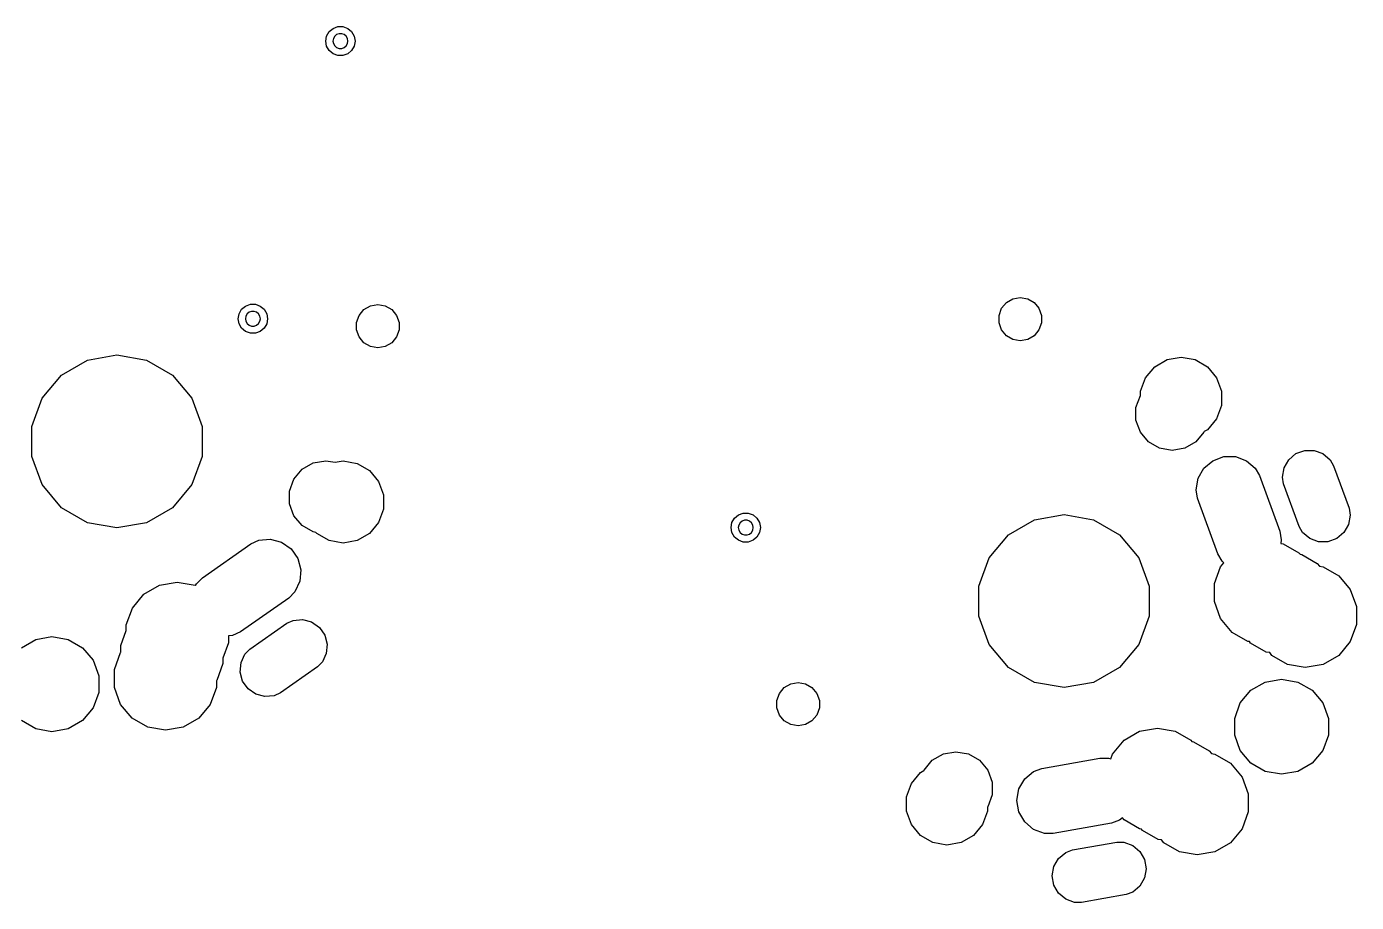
# Model space of a CAD drawing. Extents: x 61 to 195, y -144 to -65.
# Drawn here: x 155.38 to 186.62, y -143.57 to -123.01 of the extents above; entities that cross this region are included whole.
import ezdxf

# ---------------------------------------------------------------- set-up
doc = ezdxf.new("R2010")
doc.units = 0
doc.header["$MEASUREMENT"] = 0
doc.layers.add('BLACK', color=7, linetype='CONTINUOUS')

msp = doc.modelspace()

# ---------------------------------------------------------------- linework, layer by layer
at = {"layer": 'BLACK', "linetype": 'CONTINUOUS'}
for p, q in [((162.486, -123.128), (162.577, -123.051)), ((162.577, -123.051), (162.69, -123.01)), ((162.69, -123.01), (162.81, -123.01)), ((162.81, -123.01), (162.922, -123.051)), ((162.922, -123.051), (163.014, -123.128)), ((162.405, -123.35), (162.426, -123.232)), ((162.426, -123.468), (162.405, -123.35)), ((162.426, -123.232), (162.486, -123.128)), ((162.586, -123.29), (162.575, -123.35)), ((162.575, -123.35), (162.586, -123.41)), ((162.616, -123.238), (162.586, -123.29)), ((162.662, -123.198), (162.616, -123.238)), ((162.72, -123.178), (162.662, -123.198)), ((162.78, -123.178), (162.72, -123.178)), ((162.838, -123.198), (162.78, -123.178)), ((162.884, -123.238), (162.838, -123.198)), ((162.914, -123.29), (162.884, -123.238)), ((162.925, -123.35), (162.914, -123.29)), ((162.914, -123.41), (162.925, -123.35)), ((163.014, -123.128), (163.074, -123.232)), ((163.074, -123.232), (163.095, -123.35)), ((163.095, -123.35), (163.074, -123.468)), ((162.486, -123.572), (162.426, -123.468)), ((162.577, -123.649), (162.486, -123.572)), ((162.69, -123.69), (162.577, -123.649)), ((162.586, -123.41), (162.616, -123.462)), ((162.616, -123.462), (162.662, -123.502)), ((162.662, -123.502), (162.72, -123.522)), ((162.81, -123.69), (162.69, -123.69)), ((162.72, -123.522), (162.78, -123.522)), ((162.78, -123.522), (162.838, -123.502)), ((162.922, -123.649), (162.81, -123.69)), ((162.838, -123.502), (162.884, -123.462)), ((162.884, -123.462), (162.914, -123.41)), ((163.014, -123.572), (162.922, -123.649)), ((163.074, -123.468), (163.014, -123.572)), ((160.37, -129.751), (160.43, -129.648)), ((160.43, -129.648), (160.522, -129.571)), ((160.522, -129.571), (160.635, -129.53)), ((160.635, -129.53), (160.754, -129.53)), ((160.754, -129.53), (160.867, -129.571)), ((160.867, -129.571), (160.959, -129.648)), ((160.959, -129.648), (161.019, -129.751)), ((163.303, -129.655), (163.456, -129.567)), ((163.456, -129.567), (163.629, -129.536)), ((163.629, -129.536), (163.803, -129.567)), ((163.803, -129.567), (163.956, -129.655)), ((178.223, -129.791), (178.283, -129.625)), ((178.283, -129.625), (178.396, -129.49)), ((178.396, -129.49), (178.549, -129.402)), ((178.549, -129.402), (178.723, -129.372)), ((178.723, -129.372), (178.896, -129.402)), ((178.896, -129.402), (179.049, -129.49)), ((179.049, -129.49), (179.162, -129.625)), ((179.162, -129.625), (179.223, -129.791)), ((160.35, -129.869), (160.37, -129.751)), ((160.37, -129.987), (160.35, -129.869)), ((160.53, -129.809), (160.52, -129.869)), ((160.52, -129.869), (160.53, -129.929)), ((160.56, -129.757), (160.53, -129.809)), ((160.53, -129.929), (160.56, -129.982)), ((160.607, -129.718), (160.56, -129.757)), ((160.664, -129.697), (160.607, -129.718)), ((160.725, -129.697), (160.664, -129.697)), ((160.782, -129.718), (160.725, -129.697)), ((160.829, -129.757), (160.782, -129.718)), ((160.859, -129.809), (160.829, -129.757)), ((160.829, -129.982), (160.859, -129.929)), ((160.87, -129.869), (160.859, -129.809)), ((160.859, -129.929), (160.87, -129.869)), ((161.019, -129.751), (161.04, -129.869)), ((161.04, -129.869), (161.019, -129.987)), ((163.129, -129.956), (163.189, -129.79)), ((163.129, -130.132), (163.129, -129.956)), ((163.189, -129.79), (163.303, -129.655)), ((163.956, -129.655), (164.069, -129.79)), ((164.069, -129.79), (164.129, -129.956)), ((164.129, -129.956), (164.129, -130.132)), ((178.223, -129.968), (178.223, -129.791)), ((179.223, -129.791), (179.223, -129.968)), ((160.43, -130.091), (160.37, -129.987)), ((160.522, -130.168), (160.43, -130.091)), ((160.635, -130.209), (160.522, -130.168)), ((160.56, -129.982), (160.607, -130.021)), ((160.607, -130.021), (160.664, -130.042)), ((160.754, -130.209), (160.635, -130.209)), ((160.664, -130.042), (160.725, -130.042)), ((160.725, -130.042), (160.782, -130.021)), ((160.867, -130.168), (160.754, -130.209)), ((160.782, -130.021), (160.829, -129.982)), ((160.959, -130.091), (160.867, -130.168)), ((161.019, -129.987), (160.959, -130.091)), ((163.189, -130.298), (163.129, -130.132)), ((164.129, -130.132), (164.069, -130.298)), ((178.283, -130.133), (178.223, -129.968)), ((178.396, -130.268), (178.283, -130.133)), ((178.549, -130.356), (178.396, -130.268)), ((179.049, -130.268), (178.896, -130.356)), ((179.162, -130.133), (179.049, -130.268)), ((179.223, -129.968), (179.162, -130.133)), ((163.303, -130.433), (163.189, -130.298)), ((163.456, -130.521), (163.303, -130.433)), ((163.629, -130.552), (163.456, -130.521)), ((163.803, -130.521), (163.629, -130.552)), ((163.956, -130.433), (163.803, -130.521)), ((164.069, -130.298), (163.956, -130.433)), ((178.723, -130.387), (178.549, -130.356)), ((178.896, -130.356), (178.723, -130.387)), ((156.195, -131.194), (156.805, -130.842)), ((156.805, -130.842), (157.5, -130.719)), ((157.5, -130.719), (158.195, -130.842)), ((158.195, -130.842), (158.805, -131.194)), ((181.88, -130.998), (182.17, -130.83)), ((182.17, -130.83), (182.5, -130.772)), ((182.5, -130.772), (182.83, -130.83)), ((182.83, -130.83), (183.12, -130.998)), ((155.741, -131.735), (156.195, -131.194)), ((158.805, -131.194), (159.259, -131.735)), ((181.665, -131.255), (181.88, -130.998)), ((183.12, -130.998), (183.335, -131.255)), ((181.55, -131.569), (181.665, -131.255)), ((183.335, -131.255), (183.45, -131.569)), ((155.5, -132.397), (155.741, -131.735)), ((159.259, -131.735), (159.5, -132.397)), ((181.44, -131.951), (181.543, -131.669)), ((181.543, -131.669), (181.55, -131.66)), ((181.55, -131.66), (181.55, -131.569)), ((183.45, -131.569), (183.45, -131.904)), ((181.44, -132.25), (181.44, -131.951)), ((183.45, -131.904), (183.335, -132.219)), ((155.5, -133.103), (155.5, -132.397)), ((159.5, -132.397), (159.5, -133.103)), ((181.543, -132.532), (181.44, -132.25)), ((183.335, -132.219), (183.12, -132.476)), ((181.735, -132.762), (181.543, -132.532)), ((181.995, -132.912), (181.735, -132.762)), ((182.845, -132.762), (182.585, -132.912)), ((183.037, -132.532), (182.845, -132.762)), ((183.041, -132.521), (183.037, -132.532)), ((183.12, -132.476), (183.041, -132.521)), ((182.29, -132.964), (181.995, -132.912)), ((182.585, -132.912), (182.29, -132.964)), ((185.029, -133.179), (185.198, -133.037)), ((185.198, -133.037), (185.405, -132.962)), ((185.405, -132.962), (185.625, -132.962)), ((185.625, -132.962), (185.832, -133.037)), ((185.832, -133.037), (186.001, -133.179)), ((155.741, -133.765), (155.5, -133.103)), ((159.5, -133.103), (159.259, -133.765)), ((161.852, -133.404), (162.112, -133.254)), ((162.112, -133.254), (162.407, -133.202)), ((162.407, -133.202), (162.63, -133.241)), ((162.63, -133.241), (162.813, -133.209)), ((162.813, -133.209), (163.143, -133.267)), ((163.143, -133.267), (163.433, -133.435)), ((182.901, -133.614), (183.038, -133.377)), ((183.038, -133.377), (183.247, -133.202)), ((183.247, -133.202), (183.504, -133.108)), ((183.504, -133.108), (183.778, -133.108)), ((183.778, -133.108), (184.034, -133.202)), ((184.034, -133.202), (184.244, -133.377)), ((184.244, -133.377), (184.346, -133.554)), ((184.88, -133.587), (184.919, -133.37)), ((184.919, -133.37), (185.029, -133.179)), ((186.001, -133.179), (186.084, -133.322)), ((186.084, -133.322), (186.446, -134.317)), ((161.557, -133.915), (161.659, -133.633)), ((161.659, -133.633), (161.852, -133.404)), ((163.433, -133.435), (163.648, -133.691)), ((163.648, -133.691), (163.763, -134.006)), ((182.854, -133.883), (182.901, -133.614)), ((184.346, -133.554), (184.82, -134.856)), ((184.909, -133.749), (184.88, -133.587)), ((156.195, -134.306), (155.741, -133.765)), ((159.259, -133.765), (158.805, -134.306)), ((161.557, -134.215), (161.557, -133.915)), ((163.763, -134.006), (163.763, -134.341)), ((182.889, -134.084), (182.854, -133.883)), ((185.271, -134.745), (184.909, -133.749)), ((156.805, -134.658), (156.195, -134.306)), ((158.805, -134.306), (158.195, -134.658)), ((161.659, -134.496), (161.557, -134.215)), ((183.363, -135.387), (182.889, -134.084)), ((186.446, -134.317), (186.475, -134.48)), ((161.852, -134.726), (161.659, -134.496)), ((163.763, -134.341), (163.648, -134.656)), ((171.949, -134.656), (172.009, -134.552)), ((172.009, -134.552), (172.1, -134.475)), ((172.1, -134.475), (172.213, -134.434)), ((172.185, -134.622), (172.139, -134.661)), ((172.242, -134.601), (172.185, -134.622)), ((172.213, -134.434), (172.333, -134.434)), ((172.303, -134.601), (172.242, -134.601)), ((172.36, -134.622), (172.303, -134.601)), ((172.333, -134.434), (172.445, -134.475)), ((172.407, -134.661), (172.36, -134.622)), ((172.445, -134.475), (172.537, -134.552)), ((172.537, -134.552), (172.597, -134.656)), ((178.445, -134.944), (179.055, -134.592)), ((179.055, -134.592), (179.75, -134.469)), ((179.75, -134.469), (180.445, -134.592)), ((180.445, -134.592), (181.055, -134.944)), ((186.475, -134.48), (186.436, -134.697)), ((157.5, -134.781), (156.805, -134.658)), ((158.195, -134.658), (157.5, -134.781)), ((162.112, -134.876), (161.852, -134.726)), ((162.171, -134.886), (162.112, -134.876)), ((162.193, -134.912), (162.171, -134.886)), ((162.483, -135.08), (162.193, -134.912)), ((163.433, -134.912), (163.143, -135.08)), ((163.648, -134.656), (163.433, -134.912)), ((171.928, -134.774), (171.949, -134.656)), ((171.949, -134.892), (171.928, -134.774)), ((172.009, -134.995), (171.949, -134.892)), ((172.108, -134.714), (172.098, -134.774)), ((172.098, -134.774), (172.108, -134.833)), ((172.139, -134.661), (172.108, -134.714)), ((172.108, -134.833), (172.139, -134.886)), ((172.139, -134.886), (172.185, -134.925)), ((172.185, -134.925), (172.242, -134.946)), ((172.242, -134.946), (172.303, -134.946)), ((172.303, -134.946), (172.36, -134.925)), ((172.36, -134.925), (172.407, -134.886)), ((172.437, -134.714), (172.407, -134.661)), ((172.407, -134.886), (172.437, -134.833)), ((172.448, -134.774), (172.437, -134.714)), ((172.437, -134.833), (172.448, -134.774)), ((172.597, -134.892), (172.537, -134.995)), ((172.597, -134.656), (172.618, -134.774)), ((172.618, -134.774), (172.597, -134.892)), ((177.991, -135.485), (178.445, -134.944)), ((181.055, -134.944), (181.509, -135.485)), ((184.82, -134.856), (184.855, -135.058)), ((185.354, -134.888), (185.271, -134.745)), ((185.523, -135.029), (185.354, -134.888)), ((186.326, -134.888), (186.157, -135.029)), ((186.436, -134.697), (186.326, -134.888)), ((159.511, -135.952), (160.646, -135.157)), ((160.646, -135.157), (160.831, -135.071)), ((160.831, -135.071), (161.103, -135.047)), ((161.103, -135.047), (161.367, -135.118)), ((161.367, -135.118), (161.591, -135.275)), ((161.591, -135.275), (161.748, -135.498)), ((162.813, -135.138), (162.483, -135.08)), ((163.143, -135.08), (162.813, -135.138)), ((172.1, -135.072), (172.009, -134.995)), ((172.213, -135.113), (172.1, -135.072)), ((172.333, -135.113), (172.213, -135.113)), ((172.445, -135.072), (172.333, -135.113)), ((172.537, -134.995), (172.445, -135.072)), ((184.855, -135.058), (184.84, -135.145)), ((184.84, -135.145), (184.901, -135.155)), ((184.901, -135.155), (185.267, -135.367)), ((185.73, -135.105), (185.523, -135.029)), ((185.95, -135.105), (185.73, -135.105)), ((186.157, -135.029), (185.95, -135.105)), ((161.748, -135.498), (161.819, -135.762)), ((177.75, -136.147), (177.991, -135.485)), ((181.509, -135.485), (181.75, -136.147)), ((183.466, -135.564), (183.363, -135.387)), ((183.507, -135.598), (183.466, -135.564)), ((185.267, -135.367), (185.294, -135.398)), ((185.294, -135.398), (185.334, -135.405)), ((185.334, -135.405), (185.7, -135.617)), ((161.819, -135.762), (161.795, -136.035)), ((183.284, -136.089), (183.429, -135.691)), ((183.429, -135.691), (183.507, -135.598)), ((185.7, -135.617), (185.754, -135.681)), ((185.754, -135.681), (185.836, -135.695)), ((185.836, -135.695), (186.203, -135.907)), ((158.135, -136.338), (158.501, -136.126)), ((158.501, -136.126), (158.918, -136.053)), ((158.918, -136.053), (159.335, -136.126)), ((159.335, -136.126), (159.349, -136.134)), ((159.349, -136.134), (159.366, -136.097)), ((159.366, -136.097), (159.511, -135.952)), ((161.795, -136.035), (161.679, -136.282)), ((177.75, -136.853), (177.75, -136.147)), ((181.75, -136.147), (181.75, -136.853)), ((183.284, -136.512), (183.284, -136.089)), ((186.203, -135.907), (186.475, -136.231)), ((157.863, -136.662), (158.135, -136.338)), ((161.535, -136.427), (160.4, -137.222)), ((161.679, -136.282), (161.535, -136.427)), ((183.429, -136.91), (183.284, -136.512)), ((186.475, -136.231), (186.619, -136.629)), ((157.718, -137.06), (157.863, -136.662)), ((186.619, -136.629), (186.619, -137.052)), ((157.718, -137.187), (157.718, -137.06)), ((160.624, -137.629), (161.492, -137.021)), ((161.492, -137.021), (161.642, -136.952)), ((161.642, -136.952), (161.861, -136.932)), ((161.861, -136.932), (162.074, -136.989)), ((162.074, -136.989), (162.255, -137.116)), ((162.255, -137.116), (162.381, -137.296)), ((177.991, -137.515), (177.75, -136.853)), ((181.75, -136.853), (181.509, -137.515)), ((183.701, -137.234), (183.429, -136.91)), ((186.619, -137.052), (186.475, -137.45)), ((155.255, -137.593), (155.591, -137.399)), ((155.591, -137.399), (155.973, -137.332)), ((155.973, -137.332), (156.355, -137.399)), ((156.355, -137.399), (156.691, -137.593)), ((157.589, -137.542), (157.718, -137.187)), ((160.214, -137.308), (160.118, -137.317)), ((160.118, -137.317), (160.118, -137.483)), ((160.4, -137.222), (160.214, -137.308)), ((162.381, -137.296), (162.438, -137.509)), ((184.067, -137.445), (183.701, -137.234)), ((184.108, -137.452), (184.067, -137.445)), ((184.134, -137.484), (184.108, -137.452)), ((186.475, -137.45), (186.203, -137.774)), ((156.691, -137.593), (156.94, -137.89)), ((157.439, -138.103), (157.583, -137.705)), ((157.583, -137.705), (157.589, -137.699)), ((157.589, -137.699), (157.589, -137.542)), ((160.118, -137.483), (159.989, -137.838)), ((160.415, -137.945), (160.508, -137.746)), ((160.508, -137.746), (160.624, -137.629)), ((162.419, -137.729), (162.326, -137.929)), ((162.438, -137.509), (162.419, -137.729)), ((178.445, -138.056), (177.991, -137.515)), ((181.509, -137.515), (181.055, -138.056)), ((184.5, -137.695), (184.134, -137.484)), ((184.583, -137.71), (184.5, -137.695)), ((184.636, -137.774), (184.583, -137.71)), ((185.003, -137.985), (184.636, -137.774)), ((186.203, -137.774), (185.836, -137.985)), ((156.94, -137.89), (157.073, -138.255)), ((159.989, -137.966), (159.844, -138.363)), ((159.989, -137.838), (159.989, -137.966)), ((160.396, -138.165), (160.415, -137.945)), ((162.209, -138.045), (161.341, -138.653)), ((162.326, -137.929), (162.209, -138.045)), ((179.055, -138.408), (178.445, -138.056)), ((181.055, -138.056), (180.445, -138.408)), ((185.419, -138.059), (185.003, -137.985)), ((185.836, -137.985), (185.419, -138.059)), ((157.073, -138.255), (157.073, -138.643)), ((157.439, -138.526), (157.439, -138.103)), ((159.844, -138.363), (159.839, -138.37)), ((159.839, -138.37), (159.839, -138.526)), ((160.453, -138.378), (160.396, -138.165)), ((160.579, -138.558), (160.453, -138.378)), ((184.478, -138.4), (184.86, -138.333)), ((184.86, -138.333), (185.242, -138.4)), ((157.073, -138.643), (156.94, -139.007)), ((157.583, -138.924), (157.439, -138.526)), ((159.839, -138.526), (159.694, -138.924)), ((160.76, -138.685), (160.579, -138.558)), ((160.972, -138.742), (160.76, -138.685)), ((161.341, -138.653), (161.192, -138.723)), ((173.003, -138.832), (173.063, -138.667)), ((173.063, -138.667), (173.176, -138.532)), ((173.176, -138.532), (173.329, -138.444)), ((173.329, -138.444), (173.503, -138.413)), ((173.503, -138.413), (173.676, -138.444)), ((173.676, -138.444), (173.829, -138.532)), ((173.829, -138.532), (173.942, -138.667)), ((173.942, -138.667), (174.003, -138.832)), ((179.75, -138.531), (179.055, -138.408)), ((180.445, -138.408), (179.75, -138.531)), ((183.892, -138.892), (184.142, -138.594)), ((184.142, -138.594), (184.478, -138.4)), ((185.242, -138.4), (185.578, -138.594)), ((185.578, -138.594), (185.827, -138.892)), ((156.94, -139.007), (156.691, -139.305)), ((157.855, -139.248), (157.583, -138.924)), ((159.694, -138.924), (159.422, -139.248)), ((161.192, -138.723), (160.972, -138.742)), ((173.003, -139.009), (173.003, -138.832)), ((173.063, -139.175), (173.003, -139.009)), ((174.003, -139.009), (173.942, -139.175)), ((174.003, -138.832), (174.003, -139.009)), ((183.76, -139.256), (183.892, -138.892)), ((185.827, -138.892), (185.96, -139.256)), ((155.591, -139.499), (155.255, -139.305)), ((156.691, -139.305), (156.355, -139.499)), ((158.222, -139.459), (157.855, -139.248)), ((159.422, -139.248), (159.055, -139.459)), ((173.176, -139.31), (173.063, -139.175)), ((173.329, -139.398), (173.176, -139.31)), ((173.829, -139.31), (173.676, -139.398)), ((173.942, -139.175), (173.829, -139.31)), ((183.76, -139.644), (183.76, -139.256)), ((185.96, -139.256), (185.96, -139.644)), ((155.973, -139.566), (155.591, -139.499)), ((156.355, -139.499), (155.973, -139.566)), ((158.639, -139.533), (158.222, -139.459)), ((159.055, -139.459), (158.639, -139.533)), ((173.503, -139.428), (173.329, -139.398)), ((173.676, -139.398), (173.503, -139.428)), ((181.161, -139.766), (181.527, -139.555)), ((181.527, -139.555), (181.944, -139.481)), ((181.944, -139.481), (182.361, -139.555)), ((182.361, -139.555), (182.727, -139.766)), ((183.892, -140.008), (183.76, -139.644)), ((185.96, -139.644), (185.827, -140.008)), ((180.889, -140.09), (181.161, -139.766)), ((182.727, -139.766), (182.754, -139.798)), ((182.754, -139.798), (182.794, -139.805)), ((182.794, -139.805), (183.16, -140.016)), ((176.463, -140.468), (176.655, -140.238)), ((176.655, -140.238), (176.915, -140.088)), ((176.915, -140.088), (177.21, -140.036)), ((177.21, -140.036), (177.505, -140.088)), ((177.505, -140.088), (177.765, -140.238)), ((177.765, -140.238), (177.957, -140.468)), ((179.228, -140.427), (180.592, -140.186)), ((180.592, -140.186), (180.797, -140.186)), ((180.797, -140.186), (180.847, -140.204)), ((180.847, -140.204), (180.889, -140.09)), ((183.16, -140.016), (183.214, -140.08)), ((183.214, -140.08), (183.296, -140.095)), ((183.296, -140.095), (183.663, -140.306)), ((184.142, -140.306), (183.892, -140.008)), ((185.827, -140.008), (185.578, -140.306)), ((176.165, -140.781), (176.38, -140.524)), ((176.38, -140.524), (176.459, -140.479)), ((176.459, -140.479), (176.463, -140.468)), ((177.957, -140.468), (178.06, -140.75)), ((178.826, -140.672), (179.036, -140.497)), ((179.036, -140.497), (179.228, -140.427)), ((183.663, -140.306), (183.935, -140.63)), ((184.478, -140.5), (184.142, -140.306)), ((184.86, -140.567), (184.478, -140.5)), ((185.242, -140.5), (184.86, -140.567)), ((185.578, -140.306), (185.242, -140.5)), ((176.05, -141.096), (176.165, -140.781)), ((178.06, -140.75), (178.06, -141.049)), ((178.69, -140.909), (178.826, -140.672)), ((183.935, -140.63), (184.079, -141.028)), ((176.05, -141.431), (176.05, -141.096)), ((178.06, -141.049), (177.957, -141.331)), ((178.642, -141.178), (178.69, -140.909)), ((178.69, -141.447), (178.642, -141.178)), ((184.079, -141.028), (184.079, -141.451)), ((176.165, -141.745), (176.05, -141.431)), ((177.95, -141.431), (177.835, -141.745)), ((177.957, -141.331), (177.95, -141.34)), ((177.95, -141.34), (177.95, -141.431)), ((178.826, -141.684), (178.69, -141.447)), ((184.079, -141.451), (183.935, -141.849)), ((176.38, -142.002), (176.165, -141.745)), ((177.835, -141.745), (177.62, -142.002)), ((179.036, -141.86), (178.826, -141.684)), ((180.862, -141.712), (179.497, -141.953)), ((181.054, -141.643), (180.862, -141.712)), ((181.121, -141.586), (181.054, -141.643)), ((181.161, -141.633), (181.121, -141.586)), ((181.527, -141.845), (181.161, -141.633)), ((176.67, -142.17), (176.38, -142.002)), ((177.62, -142.002), (177.33, -142.17)), ((179.293, -141.953), (179.036, -141.86)), ((179.497, -141.953), (179.293, -141.953)), ((181.568, -141.852), (181.527, -141.845)), ((181.594, -141.883), (181.568, -141.852)), ((181.96, -142.095), (181.594, -141.883)), ((182.043, -142.109), (181.96, -142.095)), ((182.096, -142.173), (182.043, -142.109)), ((183.935, -141.849), (183.663, -142.173)), ((177, -142.228), (176.67, -142.17)), ((177.33, -142.17), (177, -142.228)), ((179.624, -142.541), (179.792, -142.4)), ((179.792, -142.4), (179.947, -142.343)), ((179.947, -142.343), (180.991, -142.159)), ((180.991, -142.159), (181.155, -142.159)), ((181.155, -142.159), (181.363, -142.235)), ((181.363, -142.235), (181.531, -142.376)), ((181.531, -142.376), (181.642, -142.567)), ((182.463, -142.385), (182.096, -142.173)), ((182.879, -142.458), (182.463, -142.385)), ((183.296, -142.385), (182.879, -142.458)), ((183.663, -142.173), (183.296, -142.385)), ((179.475, -142.949), (179.513, -142.732)), ((179.513, -142.732), (179.624, -142.541)), ((181.642, -142.567), (181.68, -142.784)), ((179.513, -143.166), (179.475, -142.949)), ((181.642, -143.001), (181.531, -143.192)), ((181.68, -142.784), (181.642, -143.001)), ((179.624, -143.357), (179.513, -143.166)), ((179.792, -143.499), (179.624, -143.357)), ((181.208, -143.39), (180.164, -143.574)), ((181.363, -143.334), (181.208, -143.39)), ((181.531, -143.192), (181.363, -143.334)), ((180, -143.574), (179.792, -143.499)), ((180.164, -143.574), (180, -143.574))]:
    msp.add_line(p, q, dxfattribs=at)

doc.saveas('drawing.dxf')
